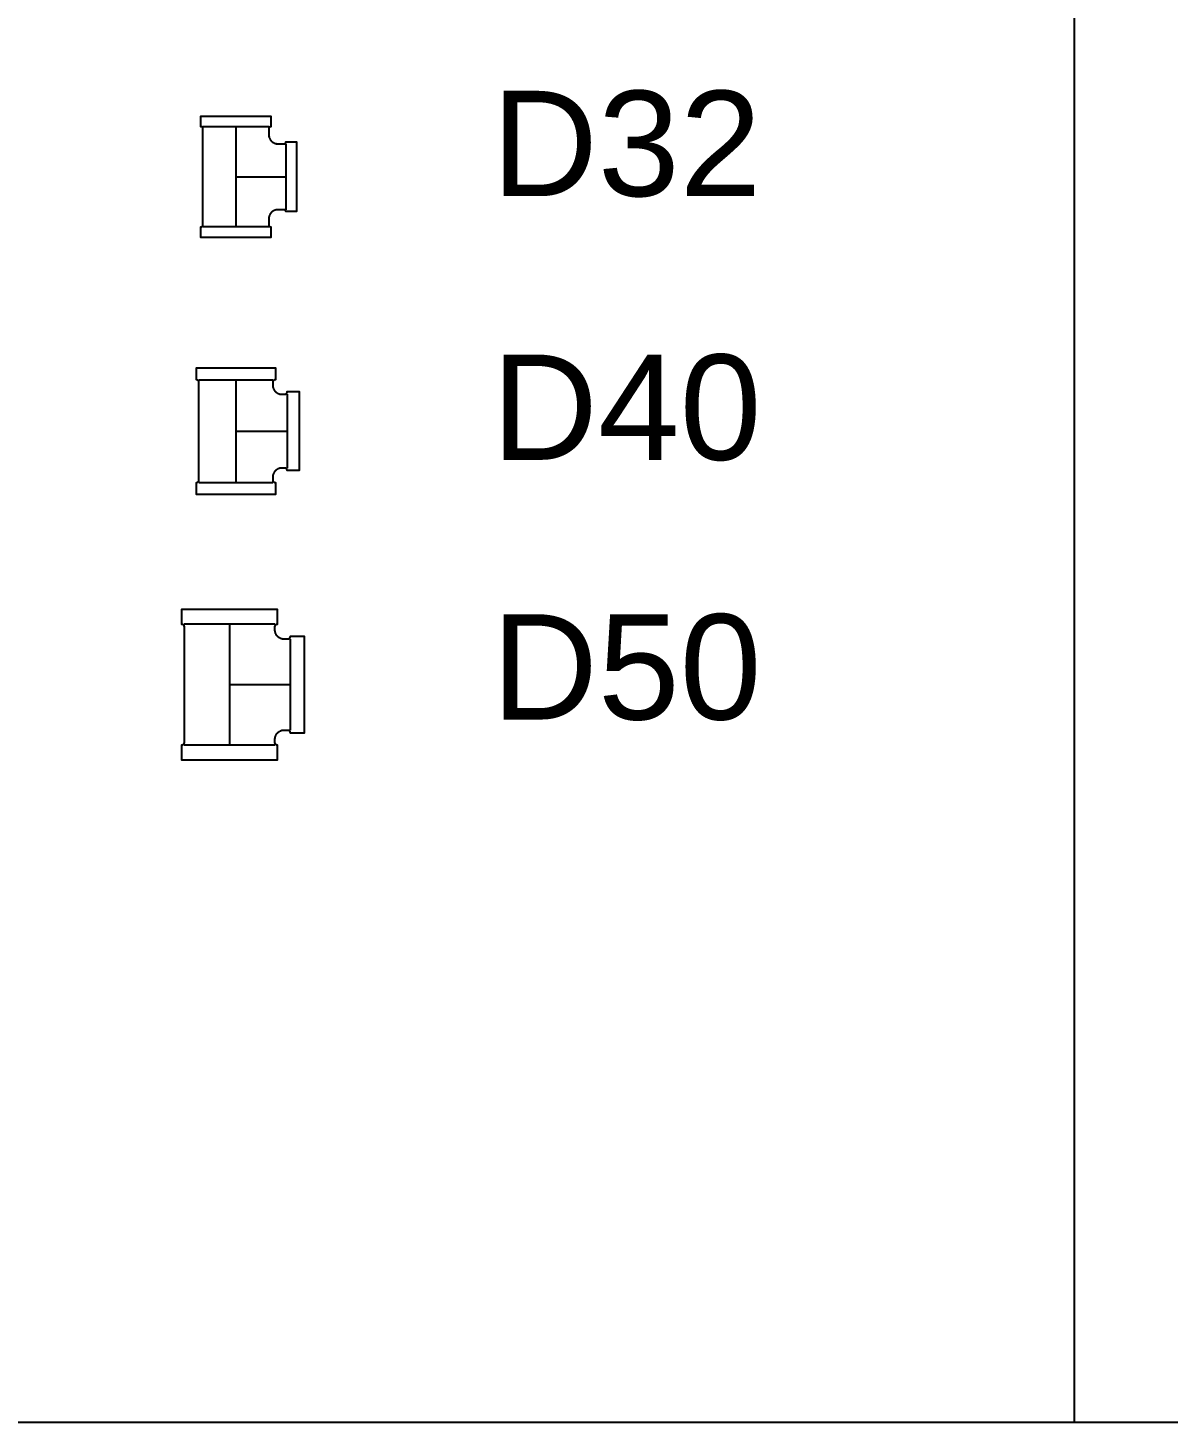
# Model space of a CAD drawing. Header units: millimetres. Extents: x 1218 to 72853, y -34712 to 16286.
# Drawn here: x 40792 to 41658, y 12966 to 14025 of the extents above; entities that cross this region are included whole.
import ezdxf

# ---------------------------------------------------------------- set-up
doc = ezdxf.new("R2010")
doc.units = ezdxf.units.MM
doc.styles.get("Standard").update_dxf_attribs({"font": 'arial.ttf'})

# ---------------------------------------------------------------- blocks, each defined once
blk = doc.blocks.new('TE-DN32x32 PCCC')
for p, q in [((25, 38), (-25, 38)), ((38, 25), (38, -25)), ((25, -38), (-25, -38))]:
    blk.add_line(p, q)
at = {"color": 8}
for p, q in [((0, 38), (0, -38)), ((0, 0), (38, 0))]:
    blk.add_line(p, q, dxfattribs=at)
blk.add_lwpolyline([(25, 32), (25, 31.6), (25, 31.3), (25.1, 31.1), (25.1, 30.9), (25.1, 30.7), (25.2, 30.5), (25.2, 30.3), (25.3, 30), (25.3, 29.8), (25.4, 29.6), (25.5, 29.4), (25.6, 29.2), (25.7, 29), (25.8, 28.8), (25.9, 28.6), (26, 28.4), (26.1, 28.2), (26.2, 28.1), (26.3, 27.9), (26.5, 27.7), (26.6, 27.5), (26.7, 27.4), (26.9, 27.2), (27.1, 27.1), (27.2, 26.9), (27.4, 26.7), (27.5, 26.6), (27.7, 26.5), (27.9, 26.3), (28.1, 26.2), (28.2, 26.1), (28.4, 26), (28.6, 25.9), (28.8, 25.8), (29, 25.7), (29.2, 25.6), (29.4, 25.5), (29.6, 25.4), (29.8, 25.3), (30, 25.3), (30.3, 25.2), (30.5, 25.2), (30.7, 25.1), (30.9, 25.1), (31.1, 25.1), (31.3, 25), (31.6, 25), (31.8, 25), (32, 25), (36.5, 25), (36.6, 25), (36.6, 25), (36.7, 25), (36.7, 25), (36.8, 25), (36.8, 25), (36.9, 25), (36.9, 25.1), (37, 25.1), (37, 25.1), (37.1, 25.1), (37.1, 25.1), (37.1, 25.1), (37.2, 25.2), (37.2, 25.2), (37.3, 25.2), (37.3, 25.2), (37.3, 25.3), (37.4, 25.3), (37.4, 25.3), (37.5, 25.3), (37.5, 25.4), (37.5, 25.4), (37.6, 25.4), (37.6, 25.5), (37.6, 25.5), (37.7, 25.5), (37.7, 25.6), (37.7, 25.6), (37.7, 25.7), (37.8, 25.7), (37.8, 25.7), (37.8, 25.8), (37.8, 25.8), (37.9, 25.9), (37.9, 25.9), (37.9, 25.9), (37.9, 26), (37.9, 26), (37.9, 26.1), (38, 26.1), (38, 26.2), (38, 26.2), (38, 26.3), (38, 26.3), (38, 26.4), (38, 26.4), (38, 26.5), (38, 26.5), (38, 26.5), (46, 26.5), (46, -26.5), (38, -26.5), (38, -26.5), (38, -26.4), (38, -26.4), (38, -26.3), (38, -26.3), (38, -26.2), (38, -26.2), (38, -26.1), (37.9, -26.1), (37.9, -26), (37.9, -26), (37.9, -25.9), (37.9, -25.9), (37.9, -25.9), (37.8, -25.8), (37.8, -25.8), (37.8, -25.7), (37.8, -25.7), (37.7, -25.7), (37.7, -25.6), (37.7, -25.6), (37.7, -25.5), (37.6, -25.5), (37.6, -25.5), (37.6, -25.4), (37.5, -25.4), (37.5, -25.4), (37.5, -25.3), (37.4, -25.3), (37.4, -25.3), (37.3, -25.3), (37.3, -25.2), (37.3, -25.2), (37.2, -25.2), (37.2, -25.2), (37.1, -25.1), (37.1, -25.1), (37.1, -25.1), (37, -25.1), (37, -25.1), (36.9, -25.1), (36.9, -25), (36.8, -25), (36.8, -25), (36.7, -25), (36.7, -25), (36.6, -25), (36.6, -25), (36.5, -25), (36.5, -25), (32, -25), (31.6, -25), (31.3, -25), (31.1, -25.1), (30.9, -25.1), (30.7, -25.1), (30.5, -25.2), (30.3, -25.2), (30, -25.3), (29.8, -25.3), (29.6, -25.4), (29.4, -25.5), (29.2, -25.6), (29, -25.7), (28.8, -25.8), (28.6, -25.9), (28.4, -26), (28.2, -26.1), (28.1, -26.2), (27.9, -26.3), (27.7, -26.5), (27.5, -26.6), (27.4, -26.7), (27.2, -26.9), (27.1, -27.1), (26.9, -27.2), (26.7, -27.4), (26.6, -27.5), (26.5, -27.7), (26.3, -27.9), (26.2, -28.1), (26.1, -28.2), (26, -28.4), (25.9, -28.6), (25.8, -28.8), (25.7, -29), (25.6, -29.2), (25.5, -29.4), (25.4, -29.6), (25.3, -29.8), (25.3, -30), (25.2, -30.3), (25.2, -30.5), (25.1, -30.7), (25.1, -30.9), (25.1, -31.1), (25, -31.3), (25, -31.6), (25, -31.8), (25, -32), (25, -36.5), (25, -36.6), (25, -36.6), (25, -36.7), (25, -36.7), (25, -36.8), (25, -36.8), (25, -36.9), (25.1, -36.9), (25.1, -37), (25.1, -37), (25.1, -37.1), (25.1, -37.1), (25.1, -37.1), (25.2, -37.2), (25.2, -37.2), (25.2, -37.3), (25.2, -37.3), (25.3, -37.3), (25.3, -37.4), (25.3, -37.4), (25.3, -37.5), (25.4, -37.5), (25.4, -37.5), (25.4, -37.6), (25.5, -37.6), (25.5, -37.6), (25.5, -37.7), (25.6, -37.7), (25.6, -37.7), (25.7, -37.7), (25.7, -37.8), (25.7, -37.8), (25.8, -37.8), (25.8, -37.8), (25.9, -37.9), (25.9, -37.9), (25.9, -37.9), (26, -37.9), (26, -37.9), (26.1, -37.9), (26.1, -38), (26.2, -38), (26.2, -38), (26.3, -38), (26.3, -38), (26.4, -38), (26.4, -38), (26.5, -38), (26.5, -38), (26.5, -38), (26.5, -46), (-26.5, -46), (-26.5, -38), (-26.4, -38), (-26.4, -38), (-26.3, -38), (-26.3, -38), (-26.2, -38), (-26.2, -38), (-26.1, -38), (-26.1, -37.9), (-26, -37.9), (-26, -37.9), (-25.9, -37.9), (-25.9, -37.9), (-25.9, -37.9), (-25.8, -37.8), (-25.8, -37.8), (-25.7, -37.8), (-25.7, -37.8), (-25.7, -37.7), (-25.6, -37.7), (-25.6, -37.7), (-25.5, -37.7), (-25.5, -37.6), (-25.5, -37.6), (-25.4, -37.6), (-25.4, -37.5), (-25.4, -37.5), (-25.3, -37.5), (-25.3, -37.4), (-25.3, -37.4), (-25.3, -37.3), (-25.2, -37.3), (-25.2, -37.3), (-25.2, -37.2), (-25.2, -37.2), (-25.1, -37.1), (-25.1, -37.1), (-25.1, -37.1), (-25.1, -37), (-25.1, -37), (-25.1, -36.9), (-25, -36.9), (-25, -36.8), (-25, -36.8), (-25, -36.7), (-25, -36.7), (-25, -36.6), (-25, -36.6), (-25, -36.5), (-25, -36.5), (-25, 36.5), (-25, 36.6), (-25, 36.6), (-25, 36.7), (-25, 36.7), (-25, 36.8), (-25, 36.8), (-25, 36.9), (-25.1, 36.9), (-25.1, 37), (-25.1, 37), (-25.1, 37.1), (-25.1, 37.1), (-25.1, 37.1), (-25.2, 37.2), (-25.2, 37.2), (-25.2, 37.3), (-25.2, 37.3), (-25.3, 37.3), (-25.3, 37.4), (-25.3, 37.4), (-25.3, 37.5), (-25.4, 37.5), (-25.4, 37.5), (-25.4, 37.6), (-25.5, 37.6), (-25.5, 37.6), (-25.5, 37.7), (-25.6, 37.7), (-25.6, 37.7), (-25.7, 37.7), (-25.7, 37.8), (-25.7, 37.8), (-25.8, 37.8), (-25.8, 37.8), (-25.9, 37.9), (-25.9, 37.9), (-25.9, 37.9), (-26, 37.9), (-26, 37.9), (-26.1, 37.9), (-26.1, 38), (-26.2, 38), (-26.2, 38), (-26.3, 38), (-26.3, 38), (-26.4, 38), (-26.4, 38), (-26.5, 38), (-26.5, 38), (-26.5, 46), (26.5, 46), (26.5, 38), (26.5, 38), (26.4, 38), (26.4, 38), (26.3, 38), (26.3, 38), (26.2, 38), (26.2, 38), (26.1, 38), (26.1, 37.9), (26, 37.9), (26, 37.9), (25.9, 37.9), (25.9, 37.9), (25.9, 37.9), (25.8, 37.8), (25.8, 37.8), (25.7, 37.8), (25.7, 37.8), (25.7, 37.7), (25.6, 37.7), (25.6, 37.7), (25.5, 37.7), (25.5, 37.6), (25.5, 37.6), (25.4, 37.6), (25.4, 37.5), (25.4, 37.5), (25.3, 37.5), (25.3, 37.4), (25.3, 37.4), (25.3, 37.3), (25.2, 37.3), (25.2, 37.3), (25.2, 37.2), (25.2, 37.2), (25.1, 37.1), (25.1, 37.1), (25.1, 37.1), (25.1, 37), (25.1, 37), (25.1, 36.9), (25, 36.9), (25, 36.8), (25, 36.8), (25, 36.7), (25, 36.7), (25, 36.6), (25, 36.6), (25, 36.5), (25, 36.5), (25, 32)], close=True)
at = {"flags": 1}
for p in [(0, 46), (46, 0), (0, -46)]:
    blk.add_attdef('AMC', p, '', height=0.5, dxfattribs=at)
blk = doc.blocks.new('TE-DN40x40 PCCC')
for p, q in [((-28, 39), (28, 39)), ((39, 28), (39, -28)), ((-28, -39), (28, -39))]:
    blk.add_line(p, q)
at = {"color": 8}
for p, q in [((0, 39), (0, -39)), ((0, 0), (39, 0))]:
    blk.add_line(p, q, dxfattribs=at)
blk.add_lwpolyline([(28, 35), (28, 34.6), (28, 34.3), (28.1, 34.1), (28.1, 33.9), (28.1, 33.7), (28.2, 33.5), (28.2, 33.3), (28.3, 33), (28.3, 32.8), (28.4, 32.6), (28.5, 32.4), (28.6, 32.2), (28.7, 32), (28.8, 31.8), (28.9, 31.6), (29, 31.4), (29.1, 31.2), (29.2, 31.1), (29.3, 30.9), (29.5, 30.7), (29.6, 30.5), (29.7, 30.4), (29.9, 30.2), (30.1, 30.1), (30.2, 29.9), (30.4, 29.7), (30.5, 29.6), (30.7, 29.5), (30.9, 29.3), (31.1, 29.2), (31.2, 29.1), (31.4, 29), (31.6, 28.9), (31.8, 28.8), (32, 28.7), (32.2, 28.6), (32.4, 28.5), (32.6, 28.4), (32.8, 28.3), (33, 28.3), (33.3, 28.2), (33.5, 28.2), (33.7, 28.1), (33.9, 28.1), (34.1, 28.1), (34.3, 28), (34.6, 28), (34.8, 28), (35, 28), (37, 28), (37.1, 28), (37.2, 28), (37.3, 28), (37.3, 28), (37.4, 28), (37.4, 28), (37.5, 28.1), (37.6, 28.1), (37.6, 28.1), (37.7, 28.1), (37.7, 28.1), (37.8, 28.2), (37.9, 28.2), (37.9, 28.2), (38, 28.2), (38, 28.3), (38.1, 28.3), (38.1, 28.3), (38.2, 28.4), (38.2, 28.4), (38.3, 28.5), (38.3, 28.5), (38.4, 28.5), (38.4, 28.6), (38.5, 28.6), (38.5, 28.7), (38.5, 28.7), (38.6, 28.8), (38.6, 28.8), (38.7, 28.9), (38.7, 28.9), (38.7, 29), (38.8, 29), (38.8, 29.1), (38.8, 29.1), (38.8, 29.2), (38.9, 29.3), (38.9, 29.3), (38.9, 29.4), (38.9, 29.4), (38.9, 29.5), (39, 29.6), (39, 29.6), (39, 29.7), (39, 29.7), (39, 29.8), (39, 29.9), (39, 29.9), (39, 30), (39, 30), (48, 30), (48, -30), (39, -30), (39, -30), (39, -29.9), (39, -29.8), (39, -29.7), (39, -29.7), (39, -29.6), (39, -29.6), (38.9, -29.5), (38.9, -29.4), (38.9, -29.4), (38.9, -29.3), (38.9, -29.3), (38.8, -29.2), (38.8, -29.1), (38.8, -29.1), (38.8, -29), (38.7, -29), (38.7, -28.9), (38.7, -28.9), (38.6, -28.8), (38.6, -28.8), (38.5, -28.7), (38.5, -28.7), (38.5, -28.6), (38.4, -28.6), (38.4, -28.5), (38.3, -28.5), (38.3, -28.5), (38.2, -28.4), (38.2, -28.4), (38.1, -28.3), (38.1, -28.3), (38, -28.3), (38, -28.2), (37.9, -28.2), (37.9, -28.2), (37.8, -28.2), (37.7, -28.1), (37.7, -28.1), (37.6, -28.1), (37.6, -28.1), (37.5, -28.1), (37.4, -28), (37.4, -28), (37.3, -28), (37.3, -28), (37.2, -28), (37.1, -28), (37.1, -28), (37, -28), (35, -28), (34.6, -28), (34.3, -28), (34.1, -28.1), (33.9, -28.1), (33.7, -28.1), (33.5, -28.2), (33.3, -28.2), (33, -28.3), (32.8, -28.3), (32.6, -28.4), (32.4, -28.5), (32.2, -28.6), (32, -28.7), (31.8, -28.8), (31.6, -28.9), (31.4, -29), (31.2, -29.1), (31.1, -29.2), (30.9, -29.3), (30.7, -29.5), (30.5, -29.6), (30.4, -29.7), (30.2, -29.9), (30.1, -30.1), (29.9, -30.2), (29.7, -30.4), (29.6, -30.5), (29.5, -30.7), (29.3, -30.9), (29.2, -31.1), (29.1, -31.2), (29, -31.4), (28.9, -31.6), (28.8, -31.8), (28.7, -32), (28.6, -32.2), (28.5, -32.4), (28.4, -32.6), (28.3, -32.8), (28.3, -33), (28.2, -33.3), (28.2, -33.5), (28.1, -33.7), (28.1, -33.9), (28.1, -34.1), (28, -34.3), (28, -34.6), (28, -34.8), (28, -35), (28, -37), (28, -37.1), (28, -37.2), (28, -37.3), (28, -37.3), (28, -37.4), (28, -37.4), (28.1, -37.5), (28.1, -37.6), (28.1, -37.6), (28.1, -37.7), (28.1, -37.7), (28.2, -37.8), (28.2, -37.9), (28.2, -37.9), (28.2, -38), (28.3, -38), (28.3, -38.1), (28.3, -38.1), (28.4, -38.2), (28.4, -38.2), (28.5, -38.3), (28.5, -38.3), (28.5, -38.4), (28.6, -38.4), (28.6, -38.5), (28.7, -38.5), (28.7, -38.5), (28.8, -38.6), (28.8, -38.6), (28.9, -38.7), (28.9, -38.7), (29, -38.7), (29, -38.8), (29.1, -38.8), (29.1, -38.8), (29.2, -38.8), (29.3, -38.9), (29.3, -38.9), (29.4, -38.9), (29.4, -38.9), (29.5, -38.9), (29.6, -39), (29.6, -39), (29.7, -39), (29.7, -39), (29.8, -39), (29.9, -39), (29.9, -39), (30, -39), (30, -39), (30, -48), (-30, -48), (-30, -39), (-30, -39), (-29.9, -39), (-29.8, -39), (-29.7, -39), (-29.7, -39), (-29.6, -39), (-29.6, -39), (-29.5, -38.9), (-29.4, -38.9), (-29.4, -38.9), (-29.3, -38.9), (-29.3, -38.9), (-29.2, -38.8), (-29.1, -38.8), (-29.1, -38.8), (-29, -38.8), (-29, -38.7), (-28.9, -38.7), (-28.9, -38.7), (-28.8, -38.6), (-28.8, -38.6), (-28.7, -38.5), (-28.7, -38.5), (-28.6, -38.5), (-28.6, -38.4), (-28.5, -38.4), (-28.5, -38.3), (-28.5, -38.3), (-28.4, -38.2), (-28.4, -38.2), (-28.3, -38.1), (-28.3, -38.1), (-28.3, -38), (-28.2, -38), (-28.2, -37.9), (-28.2, -37.9), (-28.2, -37.8), (-28.1, -37.7), (-28.1, -37.7), (-28.1, -37.6), (-28.1, -37.6), (-28.1, -37.5), (-28, -37.4), (-28, -37.4), (-28, -37.3), (-28, -37.3), (-28, -37.2), (-28, -37.1), (-28, -37.1), (-28, -37), (-28, 37), (-28, 37.1), (-28, 37.2), (-28, 37.3), (-28, 37.3), (-28, 37.4), (-28, 37.4), (-28.1, 37.5), (-28.1, 37.6), (-28.1, 37.6), (-28.1, 37.7), (-28.1, 37.7), (-28.2, 37.8), (-28.2, 37.9), (-28.2, 37.9), (-28.2, 38), (-28.3, 38), (-28.3, 38.1), (-28.3, 38.1), (-28.4, 38.2), (-28.4, 38.2), (-28.5, 38.3), (-28.5, 38.3), (-28.5, 38.4), (-28.6, 38.4), (-28.6, 38.5), (-28.7, 38.5), (-28.7, 38.5), (-28.8, 38.6), (-28.8, 38.6), (-28.9, 38.7), (-28.9, 38.7), (-29, 38.7), (-29, 38.8), (-29.1, 38.8), (-29.1, 38.8), (-29.2, 38.8), (-29.3, 38.9), (-29.3, 38.9), (-29.4, 38.9), (-29.4, 38.9), (-29.5, 38.9), (-29.6, 39), (-29.6, 39), (-29.7, 39), (-29.7, 39), (-29.8, 39), (-29.9, 39), (-29.9, 39), (-30, 39), (-30, 39), (-30, 48), (30, 48), (30, 39), (30, 39), (29.9, 39), (29.8, 39), (29.7, 39), (29.7, 39), (29.6, 39), (29.6, 39), (29.5, 38.9), (29.4, 38.9), (29.4, 38.9), (29.3, 38.9), (29.3, 38.9), (29.2, 38.8), (29.1, 38.8), (29.1, 38.8), (29, 38.8), (29, 38.7), (28.9, 38.7), (28.9, 38.7), (28.8, 38.6), (28.8, 38.6), (28.7, 38.5), (28.7, 38.5), (28.6, 38.5), (28.6, 38.4), (28.5, 38.4), (28.5, 38.3), (28.5, 38.3), (28.4, 38.2), (28.4, 38.2), (28.3, 38.1), (28.3, 38.1), (28.3, 38), (28.2, 38), (28.2, 37.9), (28.2, 37.9), (28.2, 37.8), (28.1, 37.7), (28.1, 37.7), (28.1, 37.6), (28.1, 37.6), (28.1, 37.5), (28, 37.4), (28, 37.4), (28, 37.3), (28, 37.3), (28, 37.2), (28, 37.1), (28, 37.1), (28, 37), (28, 35)], close=True)
at = {"flags": 1}
for p in [(0, 48), (48, 0), (0, -48)]:
    blk.add_attdef('AMC', p, '', height=0.5, dxfattribs=at)
blk = doc.blocks.new('TE-DN50x50 PCCC')
for p, q in [((34.5, 46), (-34.5, 46)), ((46, 34.5), (46, -34.5)), ((34.5, -46), (-34.5, -46))]:
    blk.add_line(p, q)
at = {"color": 8}
for p, q in [((0, 46), (0, -46)), ((0, 0), (46, 0))]:
    blk.add_line(p, q, dxfattribs=at)
blk.add_lwpolyline([(34.5, 41.5), (34.5, 44), (34.5, 44.1), (34.5, 44.1), (34.5, 44.2), (34.5, 44.3), (34.5, 44.3), (34.5, 44.4), (34.5, 44.4), (34.6, 44.5), (34.6, 44.6), (34.6, 44.6), (34.6, 44.7), (34.6, 44.7), (34.7, 44.8), (34.7, 44.9), (34.7, 44.9), (34.7, 45), (34.8, 45), (34.8, 45.1), (34.8, 45.1), (34.9, 45.2), (34.9, 45.2), (35, 45.3), (35, 45.3), (35, 45.4), (35.1, 45.4), (35.1, 45.5), (35.2, 45.5), (35.2, 45.5), (35.3, 45.6), (35.3, 45.6), (35.4, 45.7), (35.4, 45.7), (35.5, 45.7), (35.5, 45.8), (35.6, 45.8), (35.6, 45.8), (35.7, 45.8), (35.8, 45.9), (35.8, 45.9), (35.9, 45.9), (35.9, 45.9), (36, 45.9), (36.1, 46), (36.1, 46), (36.2, 46), (36.2, 46), (36.3, 46), (36.4, 46), (36.5, 46), (36.5, 46), (36.5, 57), (-36.5, 57), (-36.5, 46), (-36.5, 46), (-36.4, 46), (-36.4, 46), (-36.3, 46), (-36.2, 46), (-36.2, 46), (-36.1, 46), (-36.1, 46), (-36, 45.9), (-35.9, 45.9), (-35.9, 45.9), (-35.8, 45.9), (-35.8, 45.9), (-35.7, 45.8), (-35.6, 45.8), (-35.6, 45.8), (-35.5, 45.8), (-35.5, 45.7), (-35.4, 45.7), (-35.4, 45.7), (-35.3, 45.6), (-35.3, 45.6), (-35.2, 45.5), (-35.2, 45.5), (-35.1, 45.5), (-35.1, 45.4), (-35, 45.4), (-35, 45.3), (-35, 45.3), (-34.9, 45.2), (-34.9, 45.2), (-34.8, 45.1), (-34.8, 45.1), (-34.8, 45), (-34.7, 45), (-34.7, 44.9), (-34.7, 44.9), (-34.7, 44.8), (-34.6, 44.7), (-34.6, 44.7), (-34.6, 44.6), (-34.6, 44.6), (-34.6, 44.5), (-34.5, 44.4), (-34.5, 44.4), (-34.5, 44.3), (-34.5, 44.3), (-34.5, 44.2), (-34.5, 44.1), (-34.5, 44), (-34.5, -44), (-34.5, -44.1), (-34.5, -44.1), (-34.5, -44.2), (-34.5, -44.3), (-34.5, -44.3), (-34.5, -44.4), (-34.5, -44.4), (-34.6, -44.5), (-34.6, -44.6), (-34.6, -44.6), (-34.6, -44.7), (-34.6, -44.7), (-34.7, -44.8), (-34.7, -44.9), (-34.7, -44.9), (-34.7, -45), (-34.8, -45), (-34.8, -45.1), (-34.8, -45.1), (-34.9, -45.2), (-34.9, -45.2), (-35, -45.3), (-35, -45.3), (-35, -45.4), (-35.1, -45.4), (-35.1, -45.5), (-35.2, -45.5), (-35.2, -45.5), (-35.3, -45.6), (-35.3, -45.6), (-35.4, -45.7), (-35.4, -45.7), (-35.5, -45.7), (-35.5, -45.8), (-35.6, -45.8), (-35.6, -45.8), (-35.7, -45.8), (-35.8, -45.9), (-35.8, -45.9), (-35.9, -45.9), (-35.9, -45.9), (-36, -45.9), (-36.1, -46), (-36.1, -46), (-36.2, -46), (-36.2, -46), (-36.3, -46), (-36.4, -46), (-36.5, -46), (-36.5, -46), (-36.5, -57), (36.5, -57), (36.5, -46), (36.4, -46), (36.4, -46), (36.3, -46), (36.2, -46), (36.2, -46), (36.1, -46), (36.1, -46), (36, -45.9), (35.9, -45.9), (35.9, -45.9), (35.8, -45.9), (35.8, -45.9), (35.7, -45.8), (35.6, -45.8), (35.6, -45.8), (35.5, -45.8), (35.5, -45.7), (35.4, -45.7), (35.4, -45.7), (35.3, -45.6), (35.3, -45.6), (35.2, -45.5), (35.2, -45.5), (35.1, -45.5), (35.1, -45.4), (35, -45.4), (35, -45.3), (35, -45.3), (34.9, -45.2), (34.9, -45.2), (34.8, -45.1), (34.8, -45.1), (34.8, -45), (34.7, -45), (34.7, -44.9), (34.7, -44.9), (34.7, -44.8), (34.6, -44.7), (34.6, -44.7), (34.6, -44.6), (34.6, -44.6), (34.6, -44.5), (34.5, -44.4), (34.5, -44.4), (34.5, -44.3), (34.5, -44.3), (34.5, -44.2), (34.5, -44.1), (34.5, -44), (34.5, -41.5), (34.5, -41.3), (34.5, -41.1), (34.5, -40.8), (34.6, -40.6), (34.6, -40.4), (34.6, -40.2), (34.7, -40), (34.7, -39.8), (34.8, -39.5), (34.8, -39.3), (34.9, -39.1), (35, -38.9), (35.1, -38.7), (35.2, -38.5), (35.3, -38.3), (35.4, -38.1), (35.5, -37.9), (35.6, -37.7), (35.7, -37.6), (35.8, -37.4), (36, -37.2), (36.1, -37), (36.2, -36.9), (36.4, -36.7), (36.6, -36.6), (36.7, -36.4), (36.9, -36.2), (37, -36.1), (37.2, -36), (37.4, -35.8), (37.6, -35.7), (37.7, -35.6), (37.9, -35.5), (38.1, -35.4), (38.3, -35.3), (38.5, -35.2), (38.7, -35.1), (38.9, -35), (39.1, -34.9), (39.3, -34.8), (39.5, -34.8), (39.8, -34.7), (40, -34.7), (40.2, -34.6), (40.4, -34.6), (40.6, -34.6), (40.8, -34.5), (41.1, -34.5), (41.5, -34.5), (44, -34.5), (44.1, -34.5), (44.1, -34.5), (44.2, -34.5), (44.3, -34.5), (44.3, -34.5), (44.4, -34.5), (44.4, -34.5), (44.5, -34.6), (44.6, -34.6), (44.6, -34.6), (44.7, -34.6), (44.7, -34.6), (44.8, -34.7), (44.9, -34.7), (44.9, -34.7), (45, -34.7), (45, -34.8), (45.1, -34.8), (45.1, -34.8), (45.2, -34.9), (45.2, -34.9), (45.3, -35), (45.3, -35), (45.4, -35), (45.4, -35.1), (45.5, -35.1), (45.5, -35.2), (45.5, -35.2), (45.6, -35.3), (45.6, -35.3), (45.7, -35.4), (45.7, -35.4), (45.7, -35.5), (45.8, -35.5), (45.8, -35.6), (45.8, -35.6), (45.8, -35.7), (45.9, -35.8), (45.9, -35.8), (45.9, -35.9), (45.9, -35.9), (45.9, -36), (46, -36.1), (46, -36.1), (46, -36.2), (46, -36.2), (46, -36.3), (46, -36.4), (46, -36.5), (46, -36.5), (57, -36.5), (57, 36.5), (46, 36.5), (46, 36.5), (46, 36.4), (46, 36.4), (46, 36.3), (46, 36.2), (46, 36.2), (46, 36.1), (46, 36.1), (45.9, 36), (45.9, 35.9), (45.9, 35.9), (45.9, 35.8), (45.9, 35.8), (45.8, 35.7), (45.8, 35.6), (45.8, 35.6), (45.8, 35.5), (45.7, 35.5), (45.7, 35.4), (45.7, 35.4), (45.6, 35.3), (45.6, 35.3), (45.5, 35.2), (45.5, 35.2), (45.5, 35.1), (45.4, 35.1), (45.4, 35), (45.3, 35), (45.3, 35), (45.2, 34.9), (45.2, 34.9), (45.1, 34.8), (45.1, 34.8), (45, 34.8), (45, 34.7), (44.9, 34.7), (44.9, 34.7), (44.8, 34.7), (44.7, 34.6), (44.7, 34.6), (44.6, 34.6), (44.6, 34.6), (44.5, 34.6), (44.4, 34.5), (44.4, 34.5), (44.3, 34.5), (44.3, 34.5), (44.2, 34.5), (44.1, 34.5), (44, 34.5), (41.5, 34.5), (41.3, 34.5), (41.1, 34.5), (40.8, 34.5), (40.6, 34.6), (40.4, 34.6), (40.2, 34.6), (40, 34.7), (39.8, 34.7), (39.5, 34.8), (39.3, 34.8), (39.1, 34.9), (38.9, 35), (38.7, 35.1), (38.5, 35.2), (38.3, 35.3), (38.1, 35.4), (37.9, 35.5), (37.7, 35.6), (37.6, 35.7), (37.4, 35.8), (37.2, 36), (37, 36.1), (36.9, 36.2), (36.7, 36.4), (36.6, 36.6), (36.4, 36.7), (36.2, 36.9), (36.1, 37), (36, 37.2), (35.8, 37.4), (35.7, 37.6), (35.6, 37.7), (35.5, 37.9), (35.4, 38.1), (35.3, 38.3), (35.2, 38.5), (35.1, 38.7), (35, 38.9), (34.9, 39.1), (34.8, 39.3), (34.8, 39.5), (34.7, 39.8), (34.7, 40), (34.6, 40.2), (34.6, 40.4), (34.6, 40.6), (34.5, 40.8), (34.5, 41.1), (34.5, 41.5)], close=True)
at = {"flags": 1}
for p in [(0, 57), (57, 0), (0, -57)]:
    blk.add_attdef('AMC', p, '', height=0.5, dxfattribs=at)

msp = doc.modelspace()

# ---------------------------------------------------------------- linework, layer by layer
for p, q in [((41586.9, 14914.2), (41586.9, 12966)), ((38761.2, 12966), (44955.1, 12966))]:
    msp.add_line(p, q)

# ---------------------------------------------------------------- block references
for name, p in [('TE-DN32x32 PCCC', (40950.2, 13911.8)), ('TE-DN40x40 PCCC', (40950.2, 13718.6)), ('TE-DN50x50 PCCC', (40945.4, 13526.1))]:
    msp.add_blockref(name, p)

# ---------------------------------------------------------------- texts
at = {"color": 2, "ltscale": 500}
for s, p in [('D32', (41144.5, 13897.1)), ('D40', (41144.5, 13696.8)), ('D50', (41144.5, 13499.6))]:
    msp.add_text(s, height=80, rotation=360, dxfattribs=at).set_placement(p)

doc.saveas('drawing.dxf')
